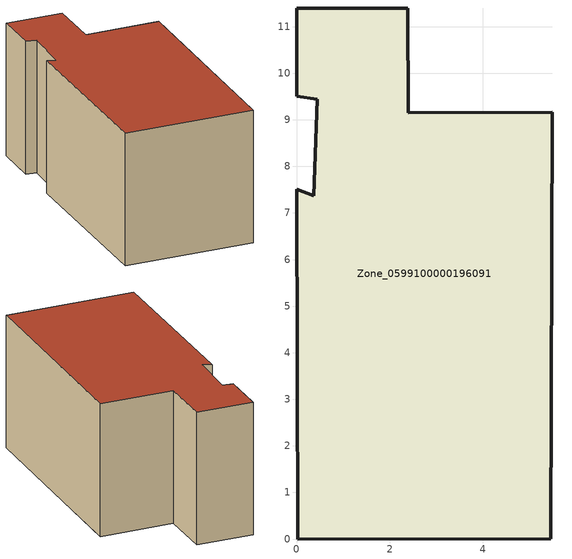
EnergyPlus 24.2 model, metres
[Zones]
Zone_0599100000196091
 floor ground (C_G): 5.45,0.01 0.02,0 0.01,7.51 0.37,7.37 0.45,9.44 0,9.51 0,11.4 2.39,11.39 2.4,9.15 5.49,9.16 z0
 wall outside (C_F): 2.39,11.39 0,11.4 0,9.51 0.45,9.44 0.37,7.37 0.01,7.51 0.02,0 5.45,0.01 5.49,9.16 2.4,9.15 2.39,11.39 z0:5.65
 roof outside (C_R): 0.37,7.37 0.01,7.51 0.02,0 5.45,0.01 5.49,9.16 2.4,9.15 2.39,11.39 0,11.4 0,9.51 0.45,9.44 z5.65
[BUILDING]
Pand.0599100000196091: North Axis=0; Terrain=City; Loads Convergence Tolerance Value=0.04; Temperature Convergence Tolerance Value=0.4; Solar Distribution=FullExterior; Maximum Number of Warmup Days=25; Minimum Number of Warmup Days=1
[Site:Location]
Rotterdam.The.Hague.AP_ZH_NLD Design_Conditions: Latitude=51.96; Longitude=4.45; Time Zone=1; Elevation=-4.5
[SITE:GROUNDTEMPERATURE:BUILDINGSURFACE]
18, 18, 18, 18, 18, 18, 18, 18, 18, 18, 18, 18
[MATERIAL] Thermal Absorptance=0.9; Solar Absorptance=0.7; Visible Absorptance=0.7
Name | Roughness | Thickness | Conductivity | Density | Specific Heat
G.TC.1975-1991 | MediumSmooth | 0.15 | 0.288461 | 540 | 1210
F.TC.1975-1991 | Rough | 0.3 | 0.230769 | 1920 | 840
R.TC.1975-1991 | MediumRough | 0.2 | 0.153846 | 1500 | 1000
[CONSTRUCTION]
C_G: G.TC.1975-1991
C_F: F.TC.1975-1991
C_R: R.TC.1975-1991
[ZONE]
Zone_0599100000196091: Type=1; Multiplier=1; Ceiling Height=Autocalculate; Volume=Autocalculate; Floor Area=autocalculate; Part of Total Floor Area=Yes
[ZONEINFILTRATION:DESIGNFLOWRATE]
Infil_Zone_0599100000196091: Zone or ZoneList or Space or SpaceList=Zone_0599100000196091; Schedule=AlwaysOn; Design Flow Rate Calculation Method=Flow/Area; Flow Rate per Floor Area=0.003; Constant Term Coefficient=1; Temperature Term Coefficient=0; Velocity Term Coefficient=0; Velocity Squared Term Coefficient=0
[HVACTEMPLATE:ZONE:IDEALLOADSAIRSYSTEM]
Zone_0599100000196091: Maximum Heating Supply Air Temperature=50; Minimum Cooling Supply Air Temperature=13; Maximum Heating Supply Air Humidity Ratio=0.0156; Minimum Cooling Supply Air Humidity Ratio=0.0077; Heating Limit=NoLimit; Cooling Limit=NoLimit; Dehumidification Control Type=ConstantSensibleHeatRatio; Cooling Sensible Heat Ratio=0.7; Dehumidification Setpoint=60; Humidification Control Type=None; Humidification Setpoint=30; Outdoor Air Method=None; Outdoor Air Flow Rate per Person=0.00944; Outdoor Air Flow Rate per Zone Floor Area=0; Outdoor Air Flow Rate per Zone=0; Demand Controlled Ventilation Type=None; Outdoor Air Economizer Type=NoEconomizer; Heat Recovery Type=None; Sensible Heat Recovery Effectiveness=0.7; Latent Heat Recovery Effectiveness=0.65
[ZONECONTROL:THERMOSTAT]
ThermostatControl_Zone_0599100000196091: Zone or ZoneList=Zone_0599100000196091; Control Type Schedule=DualSetpointControlType; Control 1=Thermostat_Zone_0599100000196091; Temperature Difference Between Cutout And Setpoint=0
[THERMOSTATSETPOINT:DUALSETPOINT]
Thermostat_Zone_0599100000196091: Heating Setpoint Temperature Schedule=HeatingSetpoint_Zone_0599100000196091; Cooling Setpoint Temperature Schedule=CoolingSetpoint_Zone_0599100000196091
[SCHEDULE:COMPACT]
HeatingSetpoint_Zone_0599100000196091: Through: 12/31, For: AllDays, Until: 24:00, 21
CoolingSetpoint_Zone_0599100000196091: Through: 12/31, For: AllDays, Until: 24:00, 24
DualSetpointControlType: Through: 12/31, For: AllDays, Until: 24:00, 4
AlwaysOn: Through: 12/31, For: AllDays, Until: 24:00, 1
